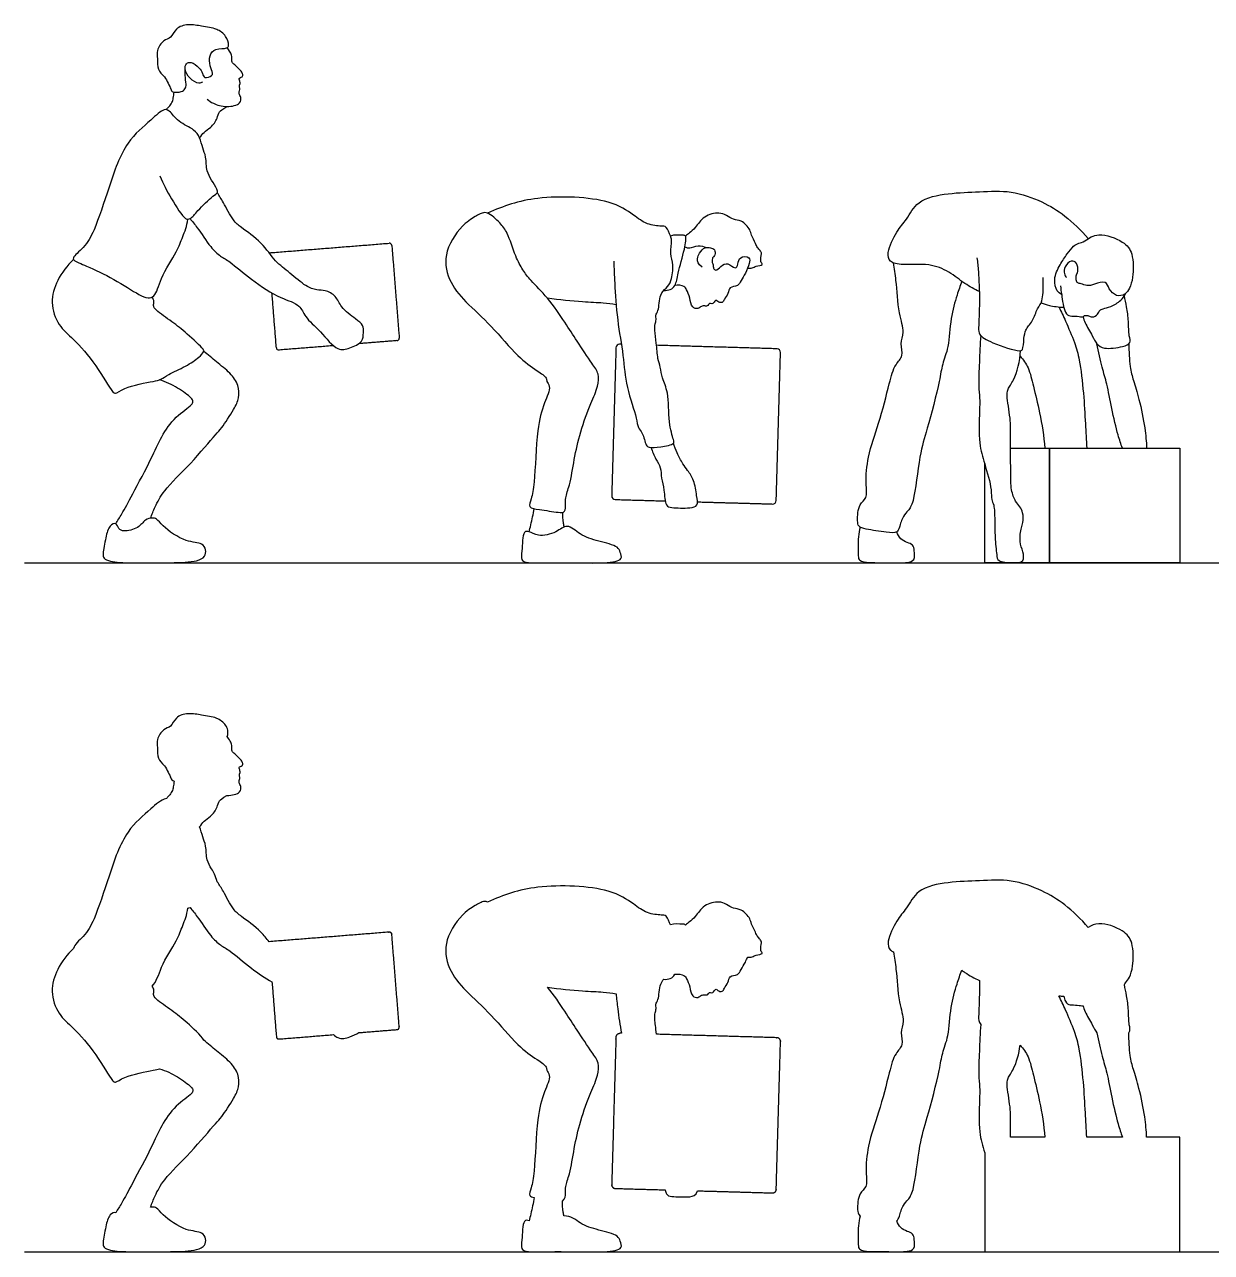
# Model space of a CAD drawing. Header units: millimetres. Extents: x 71.6 to 121.6, y 1.1 to 34.5.
# Drawn here: x 114.646 to 118.059, y 1.121 to 4.652 of the extents above; entities that cross this region are included whole.
import ezdxf

# ---------------------------------------------------------------- set-up
doc = ezdxf.new("R2010")
doc.units = ezdxf.units.MM

msp = doc.modelspace()

# ---------------------------------------------------------------- linework, layer by layer
for p, q in [((114.6457, 3.1042), (121.6053, 3.1042)), ((114.6457, 1.123), (121.6053, 1.123))]:
    msp.add_line(p, q)
for points in [[(117.4814, 3.4338), (117.5932, 3.4338), (117.5932, 3.1042), (117.4072, 3.1042), (117.4072, 3.3886)], [(117.5806, 1.4526), (117.4814, 1.4526)], [(117.5932, 1.123), (117.9683, 1.123), (117.9683, 1.4526), (117.8731, 1.4526)], [(117.8033, 1.4526), (117.7009, 1.4526)], [(117.4072, 1.4074), (117.4072, 1.123), (117.5932, 1.123)]]:
    msp.add_lwpolyline(points)
msp.add_lwpolyline([(117.5932, 3.1042), (117.5932, 3.4338), (117.9683, 3.4338), (117.9683, 3.1042)], close=True)
for centre, radius, start, end in [((115.6951, 4.0164), 0.007, 4.5669, 94.5669), ((115.7164, 3.7501), 0.007, 274.5669, 4.5669), ((115.377, 3.723), 0.007, 184.5669, 274.5669), ((116.357, 3.7224), 0.0103, 88.3634, 178.3634), ((116.8096, 3.7094), 0.0103, 358.3634, 88.3634), ((116.3449, 3.2966), 0.0103, 178.3634, 268.3634), ((116.7974, 3.2837), 0.0103, 268.3634, 358.3634)]:
    msp.add_arc(centre, radius, start, end)
for points, knots in [([(115.1571, 4.4867), (115.154, 4.4851), (115.1465, 4.4803), (115.1193, 4.4965), (115.1055, 4.5213), (115.1088, 4.5417), (115.1266, 4.5461), (115.148, 4.5284), (115.1582, 4.5131), (115.1614, 4.4947), (115.1854, 4.5045), (115.1881, 4.5129), (115.178, 4.5342), (115.1762, 4.5627), (115.1934, 4.5856), (115.2281, 4.5815), (115.2349, 4.5937), (115.2265, 4.621), (115.1995, 4.6399), (115.1772, 4.6437), (115.1542, 4.6473), (115.1166, 4.6548), (115.0793, 4.6434), (115.0684, 4.6124), (115.0441, 4.6085), (115.0246, 4.5776), (115.029, 4.5548), (115.0264, 4.5208), (115.0497, 4.5042), (115.0667, 4.4676), (115.0701, 4.456), (115.0977, 4.4578), (115.108, 4.4664), (115.1119, 4.4811), (115.1063, 4.5061), (115.1074, 4.5172), (115.1079, 4.5229)], [0, 0, 0, 0, 0.180656, 0.480275, 0.779282, 1.009481, 1.219935, 1.50657, 1.753855, 1.959444, 2.209867, 2.362502, 2.625672, 2.922907, 3.20183, 3.512775, 3.690265, 3.976089, 4.293862, 4.555084, 4.822504, 5.168104, 5.504568, 5.802284, 6.065242, 6.383512, 6.655995, 6.963719, 7.259197, 7.608798, 7.787483, 8.061404, 8.262368, 8.471102, 8.751193, 8.982423, 8.982423, 8.982423, 8.982423]), ([(115.1708, 4.4378), (115.1763, 4.4331), (115.1886, 4.4239), (115.2266, 4.4128), (115.2675, 4.4222), (115.2692, 4.4425), (115.2621, 4.4526), (115.2634, 4.4618), (115.2663, 4.4688), (115.2622, 4.4742), (115.2667, 4.4823), (115.2646, 4.4917), (115.2602, 4.4983), (115.2736, 4.5007), (115.274, 4.5115), (115.266, 4.5208), (115.251, 4.5364), (115.2412, 4.543), (115.2423, 4.5571), (115.2399, 4.5702), (115.2348, 4.577), (115.2289, 4.5859)], [0, 0, 0, 0, 0.271189, 0.637945, 0.993467, 1.223342, 1.42202, 1.593789, 1.747505, 1.884054, 2.051616, 2.233387, 2.367046, 2.551256, 2.719709, 2.923653, 3.195056, 3.387012, 3.593949, 3.807751, 4.003349, 4.003349, 4.003349, 4.003349]), ([(115.0538, 4.4073), (115.0562, 4.4101), (115.0606, 4.4158), (115.0712, 4.4273), (115.0733, 4.441), (115.0754, 4.4521), (115.0759, 4.4577)], [0, 0, 0, 0, 0.1850128, 0.4001135, 0.6072046, 0.8366545, 0.8366545, 0.8366545, 0.8366545]), ([(115.1491, 4.3263), (115.1534, 4.332), (115.1616, 4.3434), (115.1839, 4.3574), (115.2001, 4.3792), (115.2039, 4.402), (115.2144, 4.408), (115.2279, 4.4166)], [0, 0, 0, 0, 0.258025, 0.539895, 0.945579, 1.202, 1.43225, 1.43225, 1.43225, 1.43225]), ([(115.0346, 4.2171), (115.0442, 4.1941), (115.0653, 4.1552), (115.1047, 4.0902), (115.1242, 4.093), (115.1443, 4.1182), (115.1847, 4.1582), (115.2032, 4.1683), (115.1984, 4.1795), (115.1834, 4.2065), (115.168, 4.23), (115.1687, 4.2719), (115.1576, 4.2965), (115.1505, 4.3278), (115.1338, 4.352), (115.0876, 4.3703), (115.0646, 4.4043), (115.0448, 4.4114), (115.0055, 4.373), (114.9325, 4.3149), (114.889, 4.1864), (114.8491, 4.0628), (114.8204, 4.0131), (114.7833, 3.9832), (114.7878, 3.9725), (114.8294, 3.956), (114.9017, 3.9219), (114.9716, 3.8758), (114.9994, 3.865), (115.0234, 3.8686), (115.0361, 3.9271), (115.0845, 3.9969), (115.0991, 4.04), (115.1131, 4.0726), (115.1153, 4.0925)], [0, 0, 0, 0, 0.482069, 0.94591, 1.147174, 1.461449, 1.89241, 2.124851, 2.292978, 2.601244, 2.903417, 3.25467, 3.548228, 3.857238, 4.152409, 4.543449, 4.895595, 5.114749, 5.503254, 6.04216, 6.69695, 7.332842, 7.763998, 8.120743, 8.264655, 8.617473, 9.138252, 9.649874, 9.94417, 10.177412, 10.591832, 11.111875, 11.499234, 11.864927, 11.864927, 11.864927, 11.864927]), ([(115.1217, 4.0943), (115.1288, 4.0855), (115.1431, 4.0686), (115.1793, 4.0124), (115.2086, 3.9854), (115.2393, 3.9694), (115.2987, 3.9165), (115.378, 3.8649), (115.4387, 3.8486), (115.4517, 3.809), (115.4978, 3.7716), (115.5429, 3.7111), (115.5807, 3.7212), (115.6198, 3.7376), (115.6199, 3.7658), (115.6212, 3.7886), (115.5967, 3.8059), (115.5547, 3.838), (115.5433, 3.8717), (115.5109, 3.8895), (115.4859, 3.8874), (115.4524, 3.8997), (115.4088, 3.9386), (115.3649, 3.9709), (115.3301, 4.0254), (115.2693, 4.0681), (115.2451, 4.0877), (115.2178, 4.1413), (115.206, 4.1589), (115.2001, 4.1684)], [0, 0, 0, 0, 0.325163, 0.778998, 1.128895, 1.447267, 1.942857, 2.49868, 2.920737, 3.25497, 3.691396, 4.157937, 4.484386, 4.830979, 5.109692, 5.362123, 5.657481, 6.061817, 6.392754, 6.713519, 6.988142, 7.312248, 7.738217, 8.150493, 8.602335, 9.074371, 9.393169, 9.813848, 10.136776, 10.136776, 10.136776, 10.136776]), ([(117.3919, 3.8841), (117.3777, 3.8913), (117.3491, 3.9062), (117.3049, 3.9427), (117.2476, 3.9665), (117.1753, 3.9592), (117.132, 3.9672), (117.1258, 3.9993), (117.1529, 4.0586), (117.1838, 4.0907), (117.2127, 4.1503), (117.3046, 4.1685), (117.3919, 4.1706), (117.4841, 4.1768), (117.5728, 4.1443), (117.6391, 4.1042), (117.6852, 4.0608), (117.705, 4.0368)], [0, 0, 0, 0, 0.402445, 0.83907, 1.295276, 1.795339, 2.154165, 2.450157, 2.912328, 3.309824, 3.759076, 4.30418, 4.857155, 5.413733, 5.971386, 6.485243, 7.047707, 7.047707, 7.047707, 7.047707]), ([(116.3403, 3.9718), (116.3409, 3.9505), (116.3428, 3.9074), (116.3495, 3.8016), (116.369, 3.7005), (116.3736, 3.6115), (116.4071, 3.5237), (116.4087, 3.4931), (116.4246, 3.4786), (116.4319, 3.4425), (116.4423, 3.4348), (116.4745, 3.4363), (116.5163, 3.445), (116.5113, 3.4608), (116.4961, 3.5115), (116.5004, 3.5925), (116.4789, 3.6336), (116.4752, 3.6671), (116.4658, 3.692), (116.4635, 3.7356), (116.4578, 3.7714), (116.458, 3.7909), (116.464, 3.8033), (116.4591, 3.8179), (116.4713, 3.8289), (116.4705, 3.8768), (116.4917, 3.8934), (116.508, 3.9156), (116.5128, 3.9621), (116.5022, 3.9918), (116.5078, 4.0317), (116.5037, 4.0433), (116.4929, 4.0728), (116.4759, 4.072), (116.4339, 4.0764), (116.3948, 4.1067), (116.3243, 4.1541), (116.1153, 4.1631), (116.0234, 4.1305), (115.9774, 4.1098)], [0, 0, 0, 0, 0.589151, 1.3452, 2.097604, 2.806734, 3.512872, 3.899996, 4.23273, 4.668341, 4.910566, 5.335197, 5.790973, 6.028499, 6.560886, 7.23361, 7.730781, 8.145088, 8.52392, 9.011898, 9.461635, 9.778712, 10.044714, 10.309857, 10.590586, 11.083745, 11.455816, 11.836206, 12.327136, 12.755754, 13.204111, 13.478402, 13.863869, 14.146967, 14.612173, 15.121447, 15.788125, 16.835679, 17.742005, 17.742005, 17.742005, 17.742005]), ([(116.1498, 3.8649), (116.1682, 3.843), (116.2001, 3.7953), (116.2341, 3.7432), (116.2764, 3.679), (116.2989, 3.649), (116.2957, 3.6092), (116.2729, 3.5612), (116.2431, 3.4799), (116.2264, 3.4036), (116.2154, 3.3305), (116.2006, 3.2925), (116.202, 3.2736), (116.2022, 3.2485), (116.1782, 3.2487), (116.1289, 3.2582), (116.0927, 3.2611), (116.1049, 3.2919), (116.1141, 3.3386), (116.1175, 3.4864), (116.1373, 3.5588), (116.1616, 3.6102), (116.1463, 3.6253), (116.1486, 3.6377), (116.1161, 3.6592), (116.0601, 3.6981), (115.9901, 3.7869), (115.9149, 3.8522), (115.8614, 3.9161), (115.8491, 4.0032), (115.9081, 4.0819), (115.9475, 4.103), (115.9616, 4.111), (115.9796, 4.1134), (116.0151, 4.0803), (116.0362, 4.054), (116.0565, 3.9854), (116.0783, 3.9469), (116.1022, 3.9143), (116.1332, 3.8848), (116.1498, 3.8649)], [0, 0, 0, 0, 0.680263, 1.276586, 1.917412, 2.360067, 2.797618, 3.336653, 4.022586, 4.687619, 5.323016, 5.779828, 6.103274, 6.432813, 6.749741, 7.295408, 7.687431, 8.0373, 8.559431, 9.453152, 10.12315, 10.639403, 10.938209, 11.167118, 11.593531, 12.21187, 12.998328, 13.741772, 14.402263, 15.066937, 15.783677, 16.266186, 16.547959, 16.83833, 17.333265, 17.779713, 18.39453, 18.888225, 19.345572, 19.962392, 19.962392, 19.962392, 19.962392]), ([(116.7254, 3.9515), (116.7298, 3.9512), (116.7396, 3.9515), (116.7483, 3.9585), (116.7725, 3.9603), (116.7595, 3.9707), (116.7678, 3.9932), (116.7617, 4.002), (116.7527, 4.0116), (116.7484, 4.023), (116.735, 4.0472), (116.7339, 4.0621), (116.7081, 4.091), (116.6848, 4.0895), (116.6641, 4.1045), (116.6425, 4.1127), (116.5979, 4.1037), (116.5768, 4.0678), (116.5583, 4.0534), (116.5503, 4.0468), (116.5464, 4.0439)], [0, 0, 0, 0, 0.267978, 0.529526, 0.837537, 1.060686, 1.407799, 1.642333, 1.89949, 2.163785, 2.541884, 2.836994, 3.271703, 3.62126, 3.980203, 4.332719, 4.809768, 5.280072, 5.632145, 5.915646, 5.915646, 5.915646, 5.915646]), ([(116.4846, 3.8878), (116.4908, 3.8871), (116.5039, 3.889), (116.5196, 3.9018), (116.5248, 3.94), (116.5441, 4.0019), (116.5503, 4.0463), (116.5372, 4.0462), (116.5144, 4.0479), (116.5034, 4.0441)], [0, 0, 0, 0, 0.318787, 0.627924, 1.074921, 1.697547, 2.14801, 2.364477, 2.799524, 2.799524, 2.799524, 2.799524]), ([(117.6285, 3.876), (117.6238, 3.8788), (117.6135, 3.8855), (117.6036, 3.9214), (117.6232, 3.9618), (117.6435, 3.9916), (117.6618, 4.0155), (117.6777, 4.0244), (117.688, 4.0256), (117.7072, 4.0384), (117.7345, 4.0571), (117.807, 4.0302), (117.8356, 3.9951), (117.8355, 3.9258), (117.8245, 3.895), (117.8127, 3.8741), (117.7846, 3.8692), (117.7638, 3.8904), (117.7573, 3.9169), (117.7225, 3.9049), (117.7019, 3.8992), (117.6855, 3.9076), (117.6741, 3.9071), (117.6701, 3.9182), (117.6698, 3.9297), (117.6765, 3.9417), (117.6745, 3.9674), (117.6549, 3.9755), (117.6362, 3.9569), (117.6351, 3.9358), (117.6396, 3.9279), (117.6421, 3.9245)], [0, 0, 0, 0, 0.23667, 0.573539, 0.961705, 1.317251, 1.630552, 1.875969, 2.124385, 2.124385, 2.511477, 2.99917, 3.386809, 3.858904, 4.19503, 4.465572, 4.751361, 5.058976, 5.329705, 5.651605, 5.927338, 6.168211, 6.351697, 6.535716, 6.730288, 6.945927, 7.226922, 7.460566, 7.740381, 8.001231, 8.208184, 8.208184, 8.208184, 8.208184]), ([(116.5448, 4.0129), (116.5492, 4.0111), (116.5591, 4.0068), (116.5835, 4.0192), (116.5991, 4.0142), (116.6064, 4.0113)], [0, 0, 0, 0, 0.280252, 0.650528, 1.008024, 1.008024, 1.008024, 1.008024]), ([(116.5942, 3.9547), (116.5821, 3.9628), (116.5801, 3.9795), (116.5856, 3.9949), (116.6019, 4.0136), (116.6179, 4.0104), (116.6326, 4.0061), (116.6325, 3.9895), (116.6276, 3.9837), (116.6248, 3.9812)], [0, 0, 0, 0, 0.365246, 0.709205, 1.095374, 1.414823, 1.714395, 2.017845, 2.290854, 2.290854, 2.290854, 2.290854]), ([(114.7868, 3.9764), (114.768, 3.9597), (114.738, 3.9182), (114.7179, 3.8536), (114.7415, 3.7854), (114.7892, 3.747), (114.8502, 3.677), (114.8956, 3.5977), (114.9078, 3.5886), (114.9339, 3.6116), (115.0153, 3.6255), (115.0381, 3.6309), (115.0609, 3.6476), (115.1093, 3.6683), (115.1456, 3.6931), (115.1625, 3.7104), (115.1601, 3.7206), (115.1097, 3.7659), (115.0728, 3.7961), (115.0251, 3.8282), (115.0144, 3.8436), (115.0198, 3.856), (115.0151, 3.8646), (115.0123, 3.8682)], [0, 0, 0, 0, 0.484605, 0.936565, 1.389543, 1.820132, 2.375969, 2.900638, 3.0739, 3.381597, 3.892207, 4.163113, 4.447618, 4.85654, 5.236839, 5.490287, 5.643785, 6.088418, 6.50714, 6.922, 7.145236, 7.334785, 7.539269, 7.539269, 7.539269, 7.539269]), ([(116.6248, 3.9812), (116.6214, 3.97), (116.6278, 3.9608), (116.6257, 3.952), (116.6348, 3.9419), (116.6483, 3.9582), (116.6688, 3.9705), (116.6904, 3.9458), (116.6985, 3.964), (116.7005, 3.986), (116.7337, 3.9857), (116.7307, 3.9636), (116.7198, 3.9371), (116.7063, 3.9166), (116.6988, 3.8985), (116.6714, 3.8992), (116.6705, 3.8779), (116.6583, 3.8629), (116.6541, 3.8506), (116.6386, 3.8543), (116.6354, 3.862), (116.6276, 3.8513), (116.6228, 3.8478), (116.6142, 3.852), (116.6121, 3.8419), (116.6017, 3.8431), (116.5922, 3.8431), (116.5828, 3.833), (116.5631, 3.8384), (116.5603, 3.8663), (116.5504, 3.8891), (116.5439, 3.9008), (116.5246, 3.9042), (116.5162, 3.9021)], [0, 0, 0, 0, 0.282528, 0.508305, 0.732023, 1.053345, 1.403615, 1.770849, 2.043645, 2.383507, 2.745729, 3.052512, 3.465811, 3.84358, 4.159455, 4.509677, 4.826143, 5.160782, 5.409901, 5.682314, 5.858467, 6.101116, 6.28748, 6.487256, 6.688475, 6.915433, 7.146488, 7.410046, 7.707616, 8.097058, 8.474541, 8.741409, 9.127127, 9.127127, 9.127127, 9.127127]), ([(117.3414, 3.9138), (117.3364, 3.9006), (117.3272, 3.8732), (117.3073, 3.8065), (117.3056, 3.7269), (117.2841, 3.6744), (117.2781, 3.6252), (117.242, 3.4859), (117.2196, 3.4204), (117.2058, 3.2816), (117.188, 3.2544), (117.1716, 3.2391), (117.1621, 3.2069), (117.1562, 3.1893), (117.1222, 3.1918), (117.0684, 3.2003), (117.0433, 3.2072), (117.0408, 3.2263), (117.0433, 3.2742), (117.0713, 3.2893), (117.0639, 3.333), (117.0707, 3.4184), (117.1047, 3.5055), (117.1318, 3.616), (117.1472, 3.674), (117.1752, 3.6982), (117.1631, 3.735), (117.178, 3.769), (117.1583, 3.8231), (117.1535, 3.9169), (117.1476, 3.9497), (117.145, 3.9665)], [0, 0, 0, 0, 0.378065, 0.862454, 1.386311, 1.810044, 2.22535, 2.910687, 3.433324, 4.027255, 4.348761, 4.617921, 4.953213, 5.180726, 5.499788, 5.943994, 6.219485, 6.457982, 6.849977, 7.151727, 7.511421, 7.946278, 8.513998, 9.14373, 9.588064, 9.913953, 10.25149, 10.590773, 11.027926, 11.591355, 12.00656, 12.00656, 12.00656, 12.00656]), ([(117.3851, 3.9813), (117.3867, 3.9681), (117.3898, 3.9407), (117.3937, 3.8574), (117.3894, 3.7827), (117.3897, 3.7584), (117.4292, 3.735), (117.5054, 3.7107), (117.5181, 3.7163), (117.5196, 3.7499), (117.5242, 3.7732), (117.5334, 3.7858), (117.547, 3.8009), (117.5578, 3.8369), (117.5758, 3.855), (117.5751, 3.906), (117.5758, 3.9181), (117.5758, 3.9245)], [0, 0, 0, 0, 0.36786, 0.907258, 1.411927, 1.669977, 2.059331, 2.578797, 2.758793, 3.084994, 3.375775, 3.595624, 3.85664, 4.206095, 4.503724, 4.905149, 5.161335, 5.161335, 5.161335, 5.161335]), ([(117.625, 3.9006), (117.626, 3.892), (117.6289, 3.8765), (117.6349, 3.8225), (117.6526, 3.8127), (117.6727, 3.815), (117.6907, 3.8095), (117.6934, 3.8165), (117.7025, 3.8157), (117.7063, 3.8148), (117.7169, 3.8088), (117.7341, 3.8179), (117.7368, 3.8316), (117.7483, 3.8355), (117.7707, 3.8399), (117.8, 3.858), (117.8084, 3.8712), (117.812, 3.8779)], [0, 0, 0, 0, 0.297486, 0.714426, 0.953816, 1.218158, 1.454623, 1.588674, 1.752273, 1.873038, 2.063836, 2.306926, 2.513177, 2.700748, 2.980284, 3.319204, 3.598169, 3.598169, 3.598169, 3.598169]), ([(116.3472, 3.8464), (116.3347, 3.8483), (116.3082, 3.852), (116.2481, 3.8536), (116.1832, 3.8605), (116.1498, 3.8649)], [0, 0, 0, 0, 0.454338, 1.023145, 1.763578, 1.763578, 1.763578, 1.763578]), ([(117.5696, 3.8521), (117.5773, 3.849), (117.593, 3.8436), (117.6206, 3.8395), (117.6345, 3.8393)], [0, 0, 0, 0, 0.289924, 0.6650407, 0.6650407, 0.6650407, 0.6650407]), ([(117.6901, 3.8119), (117.692, 3.8059), (117.6954, 3.7939), (117.7174, 3.7572), (117.7282, 3.7328), (117.7511, 3.7169), (117.8025, 3.725), (117.8297, 3.7348), (117.8209, 3.7587), (117.8219, 3.7988), (117.816, 3.84), (117.8115, 3.8618), (117.8089, 3.8725)], [0, 0, 0, 0, 0.252674, 0.630427, 0.932365, 1.221018, 1.642493, 1.925925, 2.185012, 2.558567, 2.936868, 3.270978, 3.270978, 3.270978, 3.270978]), ([(117.6205, 3.8401), (117.6273, 3.8265), (117.6401, 3.7997), (117.6669, 3.7366), (117.6809, 3.6873), (117.6923, 3.5905), (117.6964, 3.5098), (117.6996, 3.4572), (117.7009, 3.4338)], [0, 0, 0, 0, 0.392657, 0.865518, 1.289306, 1.857129, 2.405716, 2.847491, 2.847491, 2.847491, 2.847491]), ([(117.3958, 3.758), (117.3941, 3.7323), (117.3921, 3.6828), (117.3888, 3.6151), (117.3938, 3.5778), (117.3921, 3.5384), (117.3891, 3.4461), (117.4065, 3.3919), (117.4286, 3.3166), (117.425, 3.2861), (117.4357, 3.2699), (117.436, 3.225), (117.4366, 3.1795), (117.4413, 3.1291), (117.4446, 3.1067), (117.487, 3.1032), (117.5225, 3.1055), (117.5176, 3.1383), (117.5061, 3.1637), (117.5117, 3.2055), (117.5185, 3.2192), (117.5182, 3.2485), (117.5089, 3.2658), (117.4944, 3.2808), (117.4816, 3.3163), (117.4825, 3.3698), (117.4806, 3.4664), (117.4834, 3.5097), (117.4708, 3.5771), (117.4718, 3.6046), (117.495, 3.6304), (117.5092, 3.6855), (117.5103, 3.7139)], [0, 0, 0, 0, 0.511225, 0.988031, 1.334927, 1.700732, 2.251508, 2.711683, 3.220199, 3.530747, 3.772113, 4.151894, 4.56261, 4.974025, 5.221542, 5.58762, 5.906503, 6.196878, 6.518025, 6.883288, 7.118105, 7.42241, 7.67855, 7.938262, 8.281312, 8.718165, 9.284521, 9.687288, 10.159306, 10.453341, 10.781957, 11.319751, 11.319751, 11.319751, 11.319751]), ([(115.0084, 3.2326), (115.0121, 3.2437), (115.0213, 3.2667), (115.0475, 3.3169), (115.1225, 3.3857), (115.1936, 3.4729), (115.2132, 3.4909), (115.2477, 3.5455), (115.2639, 3.577), (115.2625, 3.6166), (115.2372, 3.6512), (115.1974, 3.6819), (115.1736, 3.7024), (115.1612, 3.7123)], [0, 0, 0, 0, 0.331312, 0.739522, 1.319437, 1.901906, 2.199117, 2.63602, 2.975397, 3.308943, 3.669049, 4.065015, 4.449658, 4.449658, 4.449658, 4.449658]), ([(117.8033, 3.4338), (117.7989, 3.4465), (117.7901, 3.4725), (117.7715, 3.5488), (117.76, 3.6179), (117.7443, 3.666), (117.7345, 3.7114), (117.7301, 3.7339)], [0, 0, 0, 0, 0.370018, 0.88515, 1.375133, 1.788985, 2.272465, 2.272465, 2.272465, 2.272465]), ([(117.8223, 3.7342), (117.8214, 3.7124), (117.8246, 3.6683), (117.8345, 3.628), (117.8528, 3.5738), (117.8687, 3.4916), (117.872, 3.4533), (117.8731, 3.4338)], [0, 0, 0, 0, 0.471929, 0.844975, 1.283438, 1.816161, 2.261185, 2.261185, 2.261185, 2.261185]), ([(117.509, 3.6983), (117.518, 3.6882), (117.5355, 3.6653), (117.5471, 3.6096), (117.5674, 3.5348), (117.5771, 3.4679), (117.5806, 3.4338)], [0, 0, 0, 0, 0.371808, 0.803213, 1.318593, 1.909099, 1.909099, 1.909099, 1.909099]), ([(114.9079, 3.2164), (114.9139, 3.2259), (114.9267, 3.2462), (114.9577, 3.3041), (115.0105, 3.4027), (115.0382, 3.4664), (115.0764, 3.524), (115.1253, 3.556), (115.1317, 3.5681), (115.1238, 3.5809), (115.0849, 3.6099), (115.052, 3.6247), (115.0338, 3.6306)], [0, 0, 0, 0, 0.323064, 0.774986, 1.368768, 1.839448, 2.305625, 2.723108, 2.903275, 3.097586, 3.48123, 3.903897, 3.903897, 3.903897, 3.903897]), ([(116.4467, 3.4361), (116.4516, 3.425), (116.4609, 3.4025), (116.4765, 3.3782), (116.4767, 3.3467), (116.4862, 3.315), (116.4876, 3.2676), (116.5078, 3.262), (116.5578, 3.2607), (116.5844, 3.2674), (116.5779, 3.2995), (116.5733, 3.3408), (116.553, 3.3698), (116.5388, 3.3884), (116.5215, 3.4204), (116.5151, 3.4389), (116.5123, 3.4485)], [0, 0, 0, 0, 0.446427, 0.838702, 1.238417, 1.679541, 2.161087, 2.466934, 2.99549, 3.341675, 3.725426, 4.211372, 4.640716, 5.00046, 5.438733, 5.843368, 5.843368, 5.843368, 5.843368]), ([(116.0972, 3.1934), (116.0986, 3.1991), (116.1034, 3.2189), (116.1088, 3.2451), (116.1113, 3.2599)], [0.0878291, 0.0878291, 0.0878291, 0.0878291, 0.3405257, 0.8346424, 0.8346424, 0.8346424, 0.8346424]), ([(116.1926, 3.2494), (116.1924, 3.24), (116.1933, 3.227), (116.1963, 3.2105), (116.197, 3.2071)], [0, 0, 0, 0, 0.3917589, 0.5087683, 0.5087683, 0.5087683, 0.5087683]), ([(114.8716, 3.1309), (114.8722, 3.142), (114.8793, 3.1765), (114.8874, 3.2106), (114.9101, 3.2215), (114.9158, 3.2005), (114.9321, 3.1931), (114.9738, 3.2023), (114.9907, 3.2287), (115.0131, 3.2343), (115.0276, 3.2309), (115.0435, 3.2067), (115.1079, 3.1622), (115.1558, 3.1632), (115.1689, 3.1425), (115.1651, 3.1203), (115.1381, 3.1064), (115.0624, 3.104), (114.9584, 3.1037), (114.8955, 3.1058), (114.8725, 3.1161), (114.8712, 3.1249), (114.8716, 3.1309)], [0, 0, 0, 0, 0.377945, 0.714447, 0.942556, 1.168464, 1.39333, 1.746043, 2.05632, 2.31021, 2.508289, 2.799181, 3.293059, 3.669747, 3.916204, 4.159991, 4.443271, 4.926482, 5.513451, 5.954078, 6.206001, 6.410622, 6.410622, 6.410622, 6.410622]), ([(116.0885, 3.1058), (116.0818, 3.1073), (116.0728, 3.1131), (116.0773, 3.1377), (116.0776, 3.1968), (116.0989, 3.1944), (116.1235, 3.1786), (116.1754, 3.1886), (116.2065, 3.2202), (116.2444, 3.1814), (116.2944, 3.1671), (116.3527, 3.1532), (116.3586, 3.1353), (116.3683, 3.1101), (116.304, 3.101), (116.1765, 3.1069), (116.1044, 3.1023), (116.0885, 3.1058)], [0, 0, 0, 0, 0.283176, 0.649887, 1.190152, 1.457609, 1.84965, 2.376246, 2.82135, 3.307217, 3.865522, 4.414714, 4.719244, 5.030642, 5.551518, 6.428722, 7.099477, 7.099477, 7.099477, 7.099477]), ([(117.049, 3.207), (117.0468, 3.1976), (117.0425, 3.1804), (117.043, 3.1256), (117.0454, 3.1085), (117.0797, 3.1042), (117.1386, 3.1048), (117.1817, 3.1037), (117.208, 3.1106), (117.2046, 3.1393), (117.2026, 3.1568), (117.1835, 3.1626), (117.1643, 3.1718), (117.1565, 3.186), (117.1542, 3.1933)], [0, 0, 0, 0, 0.312774, 0.739577, 0.95772, 1.273013, 1.733014, 2.122433, 2.3906, 2.682107, 2.91766, 3.162012, 3.430329, 3.708838, 3.708838, 3.708838, 3.708838]), ([(115.2289, 2.6047), (115.233, 2.6187), (115.2265, 2.6398), (115.1995, 2.6587), (115.1772, 2.6625), (115.1542, 2.6661), (115.1166, 2.6736), (115.0793, 2.6622), (115.0684, 2.6312), (115.0441, 2.6273), (115.0246, 2.5964), (115.029, 2.5736), (115.0264, 2.5396), (115.0497, 2.523), (115.0667, 2.4864), (115.069, 2.4787), (115.0759, 2.4765)], [3.54716, 3.54716, 3.54716, 3.54716, 3.846496, 4.17929, 4.45286, 4.732921, 5.094858, 5.447227, 5.759016, 6.034405, 6.36772, 6.653083, 6.975353, 7.284798, 7.650926, 7.838057, 7.838057, 7.838057, 7.838057]), ([(115.2279, 2.4354), (115.2424, 2.4352), (115.2675, 2.441), (115.2692, 2.4613), (115.2621, 2.4714), (115.2634, 2.4806), (115.2663, 2.4876), (115.2622, 2.493), (115.2667, 2.5011), (115.2646, 2.5105), (115.2602, 2.5171), (115.2736, 2.5195), (115.274, 2.5303), (115.266, 2.5396), (115.251, 2.5552), (115.2412, 2.5618), (115.2423, 2.5759), (115.2399, 2.589), (115.2348, 2.5958), (115.2289, 2.6047)], [0.613794, 0.613794, 0.613794, 0.613794, 0.971867, 1.203392, 1.403495, 1.576498, 1.731316, 1.868845, 2.03761, 2.220685, 2.355303, 2.540836, 2.710497, 2.915904, 3.189256, 3.382589, 3.591011, 3.806348, 4.003349, 4.003349, 4.003349, 4.003349]), ([(115.0759, 2.4765), (115.0754, 2.4709), (115.0733, 2.4598), (115.0712, 2.4461), (115.0606, 2.4346), (115.0562, 2.4289), (115.0538, 2.4261)], [-0.8366545, -0.8366545, -0.8366545, -0.8366545, -0.6072046, -0.4001135, -0.1850128, 0, 0, 0, 0]), ([(115.0538, 2.4261), (115.0373, 2.4229), (115.0055, 2.3918), (114.9325, 2.3337), (114.889, 2.2052), (114.8491, 2.0816), (114.8204, 2.0319), (114.789, 2.0066), (114.7868, 1.9952)], [5.022748, 5.022748, 5.022748, 5.022748, 5.437138, 6.011951, 6.710367, 7.388627, 7.84851, 8.229024, 8.229024, 8.229024, 8.229024]), ([(115.1491, 2.3451), (115.1534, 2.3508), (115.1616, 2.3622), (115.1839, 2.3762), (115.2001, 2.398), (115.2039, 2.4208), (115.2144, 2.4268), (115.2279, 2.4354)], [0, 0, 0, 0, 0.258025, 0.539895, 0.945579, 1.202, 1.43225, 1.43225, 1.43225, 1.43225]), ([(115.2001, 2.1872), (115.1951, 2.2041), (115.1834, 2.2253), (115.168, 2.2488), (115.1687, 2.2907), (115.1576, 2.3152), (115.1529, 2.3361), (115.1491, 2.3451)], [2.09553, 2.09553, 2.09553, 2.09553, 2.442806, 2.783217, 3.178919, 3.509625, 3.853278, 3.853278, 3.853278, 3.853278]), ([(117.705, 2.0556), (117.6852, 2.0796), (117.6391, 2.123), (117.5728, 2.1631), (117.4841, 2.1956), (117.3919, 2.1894), (117.3046, 2.1873), (117.2127, 2.1691), (117.1838, 2.1095), (117.1529, 2.0774), (117.1258, 2.0181), (117.1307, 1.9929), (117.1414, 1.9867), (117.145, 1.9853)], [-7.047707, -7.047707, -7.047707, -7.047707, -6.485243, -5.971386, -5.413733, -4.857155, -4.30418, -3.759076, -3.309824, -2.912328, -2.450157, -2.154165, -2.034291, -2.034291, -2.034291, -2.034291]), ([(115.349, 2.0146), (115.3419, 2.0236), (115.3197, 2.0516), (115.2693, 2.0869), (115.2451, 2.1065), (115.2178, 2.1601), (115.206, 2.1777), (115.2001, 2.1872)], [8.363868, 8.363868, 8.363868, 8.363868, 8.602335, 9.074371, 9.393169, 9.813848, 10.136776, 10.136776, 10.136776, 10.136776]), ([(116.5034, 2.0629), (116.5006, 2.0707), (116.4929, 2.0916), (116.4759, 2.0908), (116.4339, 2.0952), (116.3948, 2.1255), (116.3243, 2.1729), (116.1153, 2.1819), (116.0234, 2.1493), (115.9774, 2.1286)], [13.47123, 13.47123, 13.47123, 13.47123, 13.857345, 14.140919, 14.606908, 15.117039, 15.784838, 16.834154, 17.742005, 17.742005, 17.742005, 17.742005]), ([(115.9774, 2.1286), (115.9713, 2.1311), (115.9616, 2.1298), (115.9475, 2.1218), (115.9081, 2.1007), (115.8491, 2.022), (115.8614, 1.9349), (115.9149, 1.871), (115.9901, 1.8057), (116.0601, 1.7169), (116.1161, 1.678), (116.1486, 1.6565), (116.1463, 1.6441), (116.1616, 1.629), (116.1373, 1.5776), (116.1175, 1.5052), (116.1141, 1.3574), (116.1049, 1.3107), (116.0943, 1.284), (116.1055, 1.2798), (116.1113, 1.2787)], [-16.83833, -16.83833, -16.83833, -16.83833, -16.547959, -16.266186, -15.783677, -15.066937, -14.402263, -13.741772, -12.998328, -12.21187, -11.593531, -11.167118, -10.938209, -10.639403, -10.12315, -9.453152, -8.559431, -8.0373, -7.687431, -7.464594, -7.464594, -7.464594, -7.464594]), ([(116.7254, 1.9703), (116.7298, 1.97), (116.7396, 1.9703), (116.7483, 1.9773), (116.7725, 1.9791), (116.7595, 1.9895), (116.7678, 2.012), (116.7617, 2.0208), (116.7527, 2.0304), (116.7484, 2.0418), (116.735, 2.066), (116.7339, 2.0809), (116.7081, 2.1098), (116.6848, 2.1083), (116.6641, 2.1233), (116.6425, 2.1315), (116.5979, 2.1225), (116.5768, 2.0866), (116.5583, 2.0722), (116.5503, 2.0656), (116.5464, 2.0627)], [0, 0, 0, 0, 0.267978, 0.529526, 0.837537, 1.060686, 1.407799, 1.642333, 1.89949, 2.163785, 2.541884, 2.836994, 3.271703, 3.62126, 3.980203, 4.332719, 4.809768, 5.280072, 5.632145, 5.915646, 5.915646, 5.915646, 5.915646]), ([(115.0123, 1.887), (115.0259, 1.8991), (115.0361, 1.9459), (115.0845, 2.0157), (115.0991, 2.0588), (115.1131, 2.0914), (115.1153, 2.1113)], [10.097983, 10.097983, 10.097983, 10.097983, 10.531909, 11.07643, 11.482022, 11.864927, 11.864927, 11.864927, 11.864927]), ([(115.1217, 2.1131), (115.1288, 2.1043), (115.1431, 2.0874), (115.1793, 2.0312), (115.2086, 2.0042), (115.2393, 1.9882), (115.2914, 1.9418), (115.3375, 1.9103), (115.3574, 1.8991)], [0, 0, 0, 0, 0.325163, 0.778998, 1.128895, 1.447267, 1.942857, 2.331062, 2.331062, 2.331062, 2.331062]), ([(116.5464, 2.0627), (116.5449, 2.0651), (116.5372, 2.065), (116.5144, 2.0667), (116.5034, 2.0629)], [2.1480102, 2.1480102, 2.1480102, 2.1480102, 2.3644769, 2.7995241, 2.7995241, 2.7995241, 2.7995241]), ([(117.812, 1.8967), (117.8171, 1.9007), (117.8248, 1.9145), (117.8355, 1.9446), (117.8356, 2.0139), (117.807, 2.049), (117.7404, 2.0737), (117.714, 2.0611), (117.705, 2.0556)], [-4.440296, -4.440296, -4.440296, -4.440296, -4.19503, -3.858904, -3.386809, -2.99917, -2.511477, -2.227128, -2.227128, -2.227128, -2.227128]), ([(114.7868, 1.9952), (114.768, 1.9785), (114.738, 1.937), (114.7179, 1.8724), (114.7415, 1.8042), (114.7892, 1.7658), (114.8502, 1.6958), (114.8956, 1.6165), (114.9078, 1.6074), (114.9339, 1.6304), (115.0106, 1.6435), (115.029, 1.6476), (115.0338, 1.6494)], [0, 0, 0, 0, 0.484605, 0.936565, 1.389543, 1.820132, 2.375969, 2.900638, 3.0739, 3.381597, 3.892207, 4.099631, 4.099631, 4.099631, 4.099631]), ([(117.145, 1.9853), (117.1476, 1.9685), (117.1535, 1.9357), (117.1583, 1.8419), (117.178, 1.7878), (117.1631, 1.7538), (117.1752, 1.717), (117.1472, 1.6928), (117.1318, 1.6348), (117.1047, 1.5243), (117.0707, 1.4372), (117.0639, 1.3518), (117.0713, 1.3081), (117.0433, 1.293), (117.0408, 1.2451), (117.0426, 1.2318), (117.049, 1.2258)], [-12.00656, -12.00656, -12.00656, -12.00656, -11.586742, -11.017051, -10.575041, -10.231989, -9.890701, -9.561191, -9.11192, -8.47519, -7.901162, -7.461473, -7.097783, -6.792679, -6.396329, -6.155182, -6.155182, -6.155182, -6.155182]), ([(116.5162, 1.9209), (116.5246, 1.923), (116.5439, 1.9196), (116.5504, 1.9079), (116.5603, 1.8851), (116.5631, 1.8572), (116.5828, 1.8518), (116.5922, 1.8619), (116.6017, 1.8619), (116.6121, 1.8607), (116.6142, 1.8708), (116.6228, 1.8666), (116.6276, 1.8701), (116.6354, 1.8808), (116.6386, 1.8731), (116.6541, 1.8694), (116.6583, 1.8817), (116.6705, 1.8967), (116.6714, 1.918), (116.6988, 1.9173), (116.7063, 1.9354), (116.7173, 1.9522), (116.7235, 1.9655), (116.7254, 1.9703)], [-9.127127, -9.127127, -9.127127, -9.127127, -8.750305, -8.489592, -8.120815, -7.740355, -7.449648, -7.192169, -6.966443, -6.74472, -6.548141, -6.352973, -6.170907, -5.933855, -5.761764, -5.495634, -5.252261, -4.92534, -4.616172, -4.274028, -3.965439, -3.596382, -3.390377, -3.390377, -3.390377, -3.390377]), ([(116.4846, 1.9066), (116.4908, 1.9059), (116.5039, 1.9078), (116.5131, 1.9152), (116.5162, 1.9209)], [0, 0, 0, 0, 0.3187871, 0.6279235, 0.6279235, 0.6279235, 0.6279235]), ([(117.1542, 1.2121), (117.1584, 1.2145), (117.1621, 1.2258), (117.1716, 1.2579), (117.188, 1.2732), (117.2058, 1.3004), (117.2196, 1.4392), (117.242, 1.5047), (117.2781, 1.644), (117.2841, 1.6932), (117.3056, 1.7457), (117.3073, 1.8253), (117.3272, 1.892), (117.3364, 1.9194), (117.3414, 1.9326)], [-5.179853, -5.179853, -5.179853, -5.179853, -4.953213, -4.617921, -4.348761, -4.027255, -3.433324, -2.910687, -2.22535, -1.810044, -1.386311, -0.862454, -0.378065, 0, 0, 0, 0]), ([(117.3414, 1.9326), (117.3444, 1.9304), (117.361, 1.9188), (117.3777, 1.9101), (117.3919, 1.9029)], [-0.4890078, -0.4890078, -0.4890078, -0.4890078, -0.4024447, 0, 0, 0, 0]), ([(115.1612, 1.7311), (115.1525, 1.7462), (115.1097, 1.7847), (115.0728, 1.8149), (115.0251, 1.847), (115.0144, 1.8624), (115.0198, 1.8748), (115.0151, 1.8834), (115.0123, 1.887)], [5.518419, 5.518419, 5.518419, 5.518419, 5.99246, 6.438876, 6.881174, 7.119175, 7.32126, 7.539269, 7.539269, 7.539269, 7.539269]), ([(116.1926, 1.2682), (116.2021, 1.2755), (116.202, 1.2924), (116.2006, 1.3113), (116.2154, 1.3493), (116.2264, 1.4224), (116.2431, 1.4987), (116.2729, 1.58), (116.2957, 1.628), (116.2989, 1.6678), (116.2764, 1.6978), (116.2341, 1.762), (116.2001, 1.8141), (116.1682, 1.8618), (116.1498, 1.8837)], [-6.574986, -6.574986, -6.574986, -6.574986, -6.238164, -5.90757, -5.440662, -4.791221, -4.111491, -3.410398, -2.85945, -2.412228, -1.959789, -1.3048, -0.695298, 0, 0, 0, 0]), ([(116.1498, 1.8837), (116.1832, 1.8793), (116.2481, 1.8724), (116.3082, 1.8708), (116.3347, 1.8671), (116.3472, 1.8652)], [-1.763578, -1.763578, -1.763578, -1.763578, -1.023145, -0.454338, 0, 0, 0, 0]), ([(116.4633, 1.7485), (116.4613, 1.7683), (116.4578, 1.7902), (116.458, 1.8097), (116.464, 1.8221), (116.4591, 1.8367), (116.4713, 1.8477), (116.4706, 1.8899), (116.481, 1.9029), (116.4846, 1.9066)], [8.947013, 8.947013, 8.947013, 8.947013, 9.409391, 9.735381, 10.00886, 10.281455, 10.570076, 11.077097, 11.320258, 11.320258, 11.320258, 11.320258]), ([(117.3919, 1.9029), (117.3921, 1.8936), (117.3925, 1.8546), (117.3894, 1.8015), (117.3896, 1.7854), (117.3958, 1.7768)], [0.7440692, 0.7440692, 0.7440692, 0.7440692, 0.916712, 1.4506177, 1.7236177, 1.7236177, 1.7236177, 1.7236177]), ([(117.8223, 1.753), (117.827, 1.761), (117.8209, 1.7775), (117.8219, 1.8176), (117.816, 1.8588), (117.8115, 1.8806), (117.8089, 1.8913)], [1.862353, 1.862353, 1.862353, 1.862353, 2.133685, 2.524895, 2.921076, 3.270978, 3.270978, 3.270978, 3.270978]), ([(116.3472, 1.8652), (116.3484, 1.8509), (116.3523, 1.8115), (116.3587, 1.7741), (116.3622, 1.7514)], [1.0473836, 1.0473836, 1.0473836, 1.0473836, 1.3451996, 1.8531363, 1.8531363, 1.8531363, 1.8531363]), ([(117.7009, 1.4526), (117.6996, 1.476), (117.6964, 1.5286), (117.6923, 1.6093), (117.6809, 1.7061), (117.6669, 1.7554), (117.6401, 1.8185), (117.6273, 1.8453), (117.6205, 1.8589)], [-2.847491, -2.847491, -2.847491, -2.847491, -2.405716, -1.857129, -1.289306, -0.865518, -0.392657, 0, 0, 0, 0]), ([(117.6345, 1.8581), (117.6358, 1.8524), (117.6403, 1.8383), (117.6526, 1.8315), (117.6727, 1.8338), (117.6869, 1.8295), (117.6901, 1.8307)], [0.5758822, 0.5758822, 0.5758822, 0.5758822, 0.7144258, 0.9538161, 1.2181579, 1.4546232, 1.4546232, 1.4546232, 1.4546232]), ([(117.6901, 1.8307), (117.692, 1.8247), (117.6954, 1.8127), (117.7174, 1.776), (117.725, 1.7589), (117.7301, 1.7527)], [0, 0, 0, 0, 0.2526739, 0.6304271, 0.9323649, 0.9323649, 0.9323649, 0.9323649]), ([(117.3958, 1.7768), (117.3941, 1.7511), (117.3921, 1.7016), (117.3888, 1.6339), (117.3938, 1.5966), (117.3921, 1.5572), (117.3891, 1.4649), (117.4007, 1.4288), (117.4072, 1.4074)], [0, 0, 0, 0, 0.511225, 0.988031, 1.334927, 1.700732, 2.251508, 2.711683, 2.711683, 2.711683, 2.711683]), ([(115.0084, 1.2514), (115.0121, 1.2625), (115.0213, 1.2855), (115.0475, 1.3357), (115.1225, 1.4045), (115.1936, 1.4917), (115.2132, 1.5097), (115.2477, 1.5643), (115.2639, 1.5958), (115.2625, 1.6354), (115.2372, 1.67), (115.1974, 1.7007), (115.1736, 1.7212), (115.1612, 1.7311)], [0, 0, 0, 0, 0.331312, 0.739522, 1.319437, 1.901906, 2.199117, 2.63602, 2.975397, 3.308943, 3.669049, 4.065015, 4.449658, 4.449658, 4.449658, 4.449658]), ([(115.5342, 1.7474), (115.5386, 1.7437), (115.5543, 1.733), (115.5772, 1.7391), (115.5999, 1.7481), (115.6071, 1.7532)], [4.035711, 4.035711, 4.035711, 4.035711, 4.1579366, 4.4843857, 4.7272328, 4.7272328, 4.7272328, 4.7272328]), ([(117.7301, 1.7527), (117.7345, 1.7302), (117.7443, 1.6848), (117.76, 1.6367), (117.7715, 1.5676), (117.7901, 1.4913), (117.7989, 1.4653), (117.8033, 1.4526)], [-2.272465, -2.272465, -2.272465, -2.272465, -1.788985, -1.375133, -0.88515, -0.370018, 0, 0, 0, 0]), ([(117.8731, 1.4526), (117.872, 1.4721), (117.8687, 1.5104), (117.8528, 1.5926), (117.8345, 1.6468), (117.8246, 1.6871), (117.8214, 1.7312), (117.8223, 1.753)], [-2.261185, -2.261185, -2.261185, -2.261185, -1.816161, -1.283438, -0.844975, -0.471929, 0, 0, 0, 0]), ([(117.4814, 1.4526), (117.4814, 1.4639), (117.4813, 1.4963), (117.4834, 1.5285), (117.4708, 1.5959), (117.4718, 1.6234), (117.4931, 1.6471), (117.5061, 1.6926), (117.509, 1.7171)], [9.087126, 9.087126, 9.087126, 9.087126, 9.284521, 9.687288, 10.159306, 10.453341, 10.781957, 11.224378, 11.224378, 11.224378, 11.224378]), ([(117.509, 1.7171), (117.518, 1.707), (117.5355, 1.6841), (117.5471, 1.6284), (117.5674, 1.5536), (117.5771, 1.4867), (117.5806, 1.4526)], [0, 0, 0, 0, 0.371808, 0.803213, 1.318593, 1.909099, 1.909099, 1.909099, 1.909099]), ([(115.0338, 1.6494), (115.052, 1.6435), (115.0849, 1.6287), (115.1238, 1.5997), (115.1317, 1.5869), (115.1253, 1.5748), (115.0764, 1.5428), (115.0382, 1.4852), (115.0105, 1.4215), (114.9577, 1.3229), (114.9267, 1.265), (114.9139, 1.2447), (114.9079, 1.2352)], [-3.903897, -3.903897, -3.903897, -3.903897, -3.48123, -3.097586, -2.903275, -2.723108, -2.305625, -1.839448, -1.368768, -0.774986, -0.323064, 0, 0, 0, 0]), ([(116.1113, 1.2787), (116.1088, 1.2639), (116.1034, 1.2377), (116.0986, 1.2179), (116.0972, 1.2122)], [-0.8346424, -0.8346424, -0.8346424, -0.8346424, -0.3405257, -0.0878291, -0.0878291, -0.0878291, -0.0878291]), ([(116.4884, 1.301), (116.4893, 1.2964), (116.4925, 1.285), (116.5078, 1.2808), (116.5578, 1.2795), (116.5763, 1.2842), (116.581, 1.2983)], [2.001259, 2.001259, 2.001259, 2.001259, 2.179377, 2.520224, 3.109267, 3.495069, 3.495069, 3.495069, 3.495069]), ([(114.8716, 1.1497), (114.8712, 1.1437), (114.8725, 1.1349), (114.8955, 1.1246), (114.9584, 1.1225), (115.0624, 1.1228), (115.1381, 1.1252), (115.1651, 1.1391), (115.1689, 1.1613), (115.1558, 1.182), (115.1079, 1.181), (115.0435, 1.2255), (115.0276, 1.2497), (115.018, 1.252), (115.0084, 1.2514)], [-6.410622, -6.410622, -6.410622, -6.410622, -6.202744, -5.946811, -5.499169, -4.902857, -4.411954, -4.124165, -3.876497, -3.626117, -3.243433, -2.741694, -2.446172, -2.24494, -2.24494, -2.24494, -2.24494]), ([(114.9079, 1.2352), (114.9037, 1.2372), (114.8874, 1.2294), (114.8793, 1.1953), (114.8722, 1.1608), (114.8716, 1.1497)], [-0.9425565, -0.9425565, -0.9425565, -0.9425565, -0.7144469, -0.3779449, 0, 0, 0, 0]), ([(116.197, 1.2259), (116.1963, 1.2293), (116.1933, 1.2458), (116.1924, 1.2588), (116.1926, 1.2682)], [-0.5087683, -0.5087683, -0.5087683, -0.5087683, -0.3917589, 0, 0, 0, 0]), ([(116.0972, 1.2122), (116.0919, 1.214), (116.0776, 1.2156), (116.0773, 1.1565), (116.0728, 1.1319), (116.0818, 1.1261), (116.0885, 1.1246)], [-1.460123, -1.460123, -1.460123, -1.460123, -1.192205, -0.651008, -0.283664, 0, 0, 0, 0]), ([(116.0885, 1.1246), (116.1044, 1.1211), (116.1765, 1.1257), (116.304, 1.1198), (116.3683, 1.1289), (116.3586, 1.1541), (116.3527, 1.172), (116.2944, 1.1859), (116.2444, 1.2002), (116.2178, 1.2274), (116.197, 1.2259)], [-7.099477, -7.099477, -7.099477, -7.099477, -6.40705, -5.501505, -4.963801, -4.642342, -4.327973, -3.761037, -3.184694, -2.68313, -2.68313, -2.68313, -2.68313]), ([(117.049, 1.2258), (117.0468, 1.2164), (117.0425, 1.1992), (117.043, 1.1444), (117.0454, 1.1273), (117.0797, 1.123), (117.1386, 1.1236), (117.1817, 1.1225), (117.208, 1.1294), (117.2046, 1.1581), (117.2026, 1.1756), (117.1835, 1.1814), (117.1643, 1.1906), (117.1565, 1.2048), (117.1542, 1.2121)], [0, 0, 0, 0, 0.312774, 0.739577, 0.95772, 1.273013, 1.733014, 2.122433, 2.3906, 2.682107, 2.91766, 3.162012, 3.430329, 3.708838, 3.708838, 3.708838, 3.708838])]:
    msp.add_open_spline(points, degree=3, knots=knots)
for points, degree in [([(115.349, 3.9958), (115.5218, 4.0096), (115.6946, 4.0234)], 2), ([(115.7021, 4.017), (115.7127, 3.8838), (115.7234, 3.7507)], 2), ([(115.37, 3.7225), (115.3637, 3.8014), (115.3574, 3.8803)], 2), ([(115.7169, 3.7432), (115.662, 3.7388), (115.6071, 3.7344)], 2), ([(115.5342, 3.7286), (115.4559, 3.7223), (115.3775, 3.7161)], 2), ([(116.3467, 3.7227), (116.3406, 3.5098), (116.3345, 3.2969)], 2), ([(116.3622, 3.7326), (116.3598, 3.7326), (116.3573, 3.7327)], 2), ([(116.8099, 3.7198), (116.6366, 3.7247), (116.4633, 3.7297)], 2), ([(116.8077, 3.2834), (116.8138, 3.4963), (116.8199, 3.7091)], 2), ([(116.3446, 3.2863), (116.4165, 3.2842), (116.4884, 3.2822)], 2), ([(116.581, 3.2795), (116.6891, 3.2765), (116.7971, 3.2734)], 2), ([(115.1153, 2.1113), (115.1175, 2.1113), (115.1196, 2.1119), (115.1217, 2.1131)], 3), ([(117.8089, 1.8913), (117.81, 1.893), (117.811, 1.8949), (117.812, 1.8967)], 3), ([(117.6205, 1.8589), (117.6252, 1.8585), (117.6299, 1.8582), (117.6345, 1.8581)], 3)]:
    msp.add_open_spline(points, degree=degree)
for points, weights, knots in [([(115.6071, 1.7532), (115.662, 1.7576), (115.7169, 1.762), (115.7239, 1.7625), (115.7234, 1.7695), (115.7127, 1.9026), (115.7021, 2.0358), (115.7015, 2.0428), (115.6946, 2.0422), (115.5218, 2.0284), (115.349, 2.0146)], [1, 1, 1, 0.707106781186, 1, 1, 1, 0.707106781187, 1, 1, 1], [-7.157554, -7.157554, -7.157554, -6.814467, -6.814467, -6.780255, -6.780255, -5.948621, -5.948621, -5.914409, -5.914409, -4.835189, -4.835189, -4.835189]), ([(115.3574, 1.8991), (115.3637, 1.8202), (115.37, 1.7413), (115.3706, 1.7343), (115.3775, 1.7349), (115.4559, 1.7411), (115.5342, 1.7474)], [1, 1, 1, 0.707106781187, 1, 1, 1], [-4.462697, -4.462697, -4.462697, -3.969891, -3.969891, -3.935679, -3.935679, -3.446369, -3.446369, -3.446369]), ([(116.3622, 1.7514), (116.347, 1.7518), (116.3467, 1.7415), (116.3406, 1.5286), (116.3345, 1.3157), (116.3342, 1.3054), (116.3446, 1.3051), (116.4165, 1.303), (116.4884, 1.301)], [1, 0.707106781187, 1, 1, 1, 0.707106781187, 1, 1, 1], [7.494325, 7.494325, 7.494325, 7.583304, 7.583304, 9.91832, 9.91832, 10.007299, 10.007299, 10.796287, 10.796287, 10.796287]), ([(116.581, 1.2983), (116.6891, 1.2953), (116.7971, 1.2922), (116.8074, 1.2919), (116.8077, 1.3022), (116.8138, 1.5151), (116.8199, 1.7279), (116.8202, 1.7383), (116.8099, 1.7386), (116.6366, 1.7435), (116.4633, 1.7485)], [1, 1, 1, 0.707106781187, 1, 1, 1, 0.707106781187, 1, 1, 1], [1.342478, 1.342478, 1.342478, 2.518191, 2.518191, 2.60645, 2.60645, 4.922562, 4.922562, 5.010821, 5.010821, 6.89611, 6.89611, 6.89611])]:
    msp.add_rational_spline(points, weights, degree=2, knots=knots)

doc.saveas('drawing.dxf')
